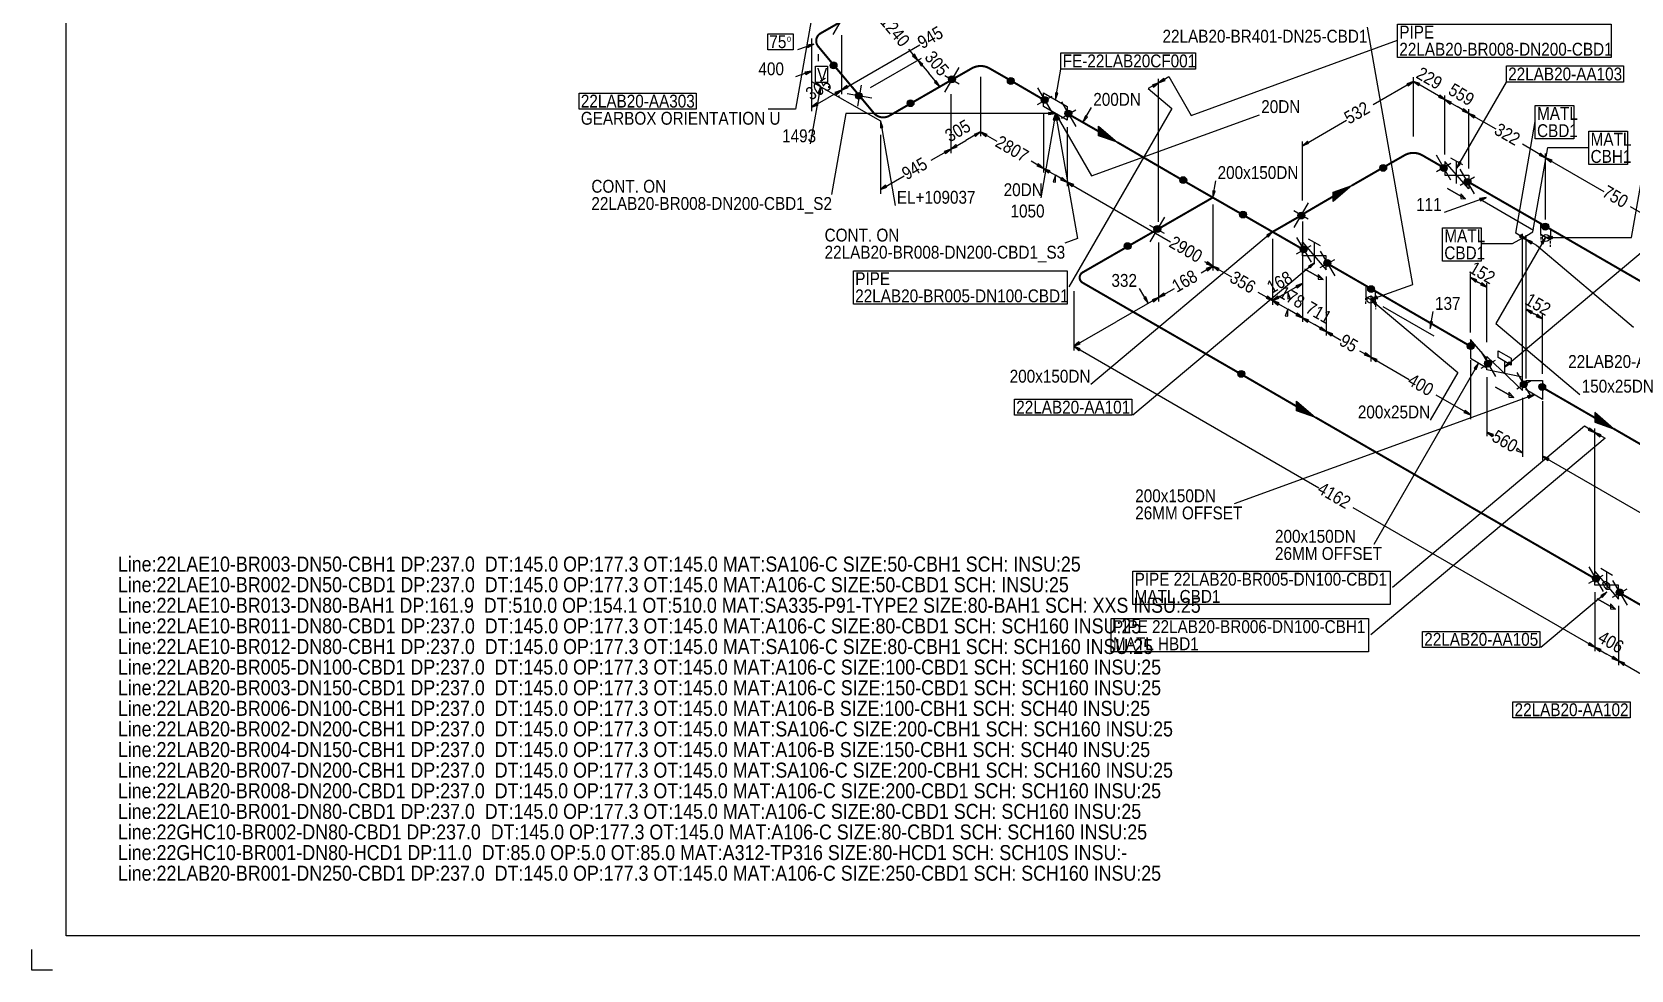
# Model space of a CAD drawing. Extents: x 0 to 841, y 0 to 594.
# Drawn here: x 0 to 465.6, y 0 to 273.1 of the extents above; entities that cross this region are included whole.
import ezdxf

# ---------------------------------------------------------------- set-up
doc = ezdxf.new("R2010")
doc.units = 0
doc.linetypes.add('GT100', pattern=[1, 0.666667, -0.333333])
doc.layers.add('TEE_150', color=7, linetype='Continuous')
doc.layers.add('TEE_200', color=7, linetype='Continuous')
doc.styles.add('ARIAL', font='arial.ttf')

msp = doc.modelspace()

# ---------------------------------------------------------------- linework, layer by layer
at = {"color": 2}
for centre, radius in [((233.37, 263.37), 0.85), ((233.37, 263.37), 0.7), ((233.37, 263.37), 0.55), ((233.37, 263.37), 0.4), ((233.37, 263.37), 0.25), ((267.84, 259.34), 0.85), ((267.84, 259.34), 0.7), ((267.84, 259.34), 0.55), ((267.84, 259.34), 0.4), ((267.84, 259.34), 0.25), ((284.99, 258.84), 0.85), ((284.99, 258.84), 0.7), ((284.99, 258.84), 0.55), ((284.99, 258.84), 0.4), ((284.99, 258.84), 0.25), ((240.74, 254.51), 0.85), ((240.74, 254.51), 0.7), ((240.74, 254.51), 0.55), ((240.74, 254.51), 0.4), ((240.74, 254.51), 0.25), ((255.79, 252.36), 0.85), ((255.79, 252.36), 0.7), ((255.79, 252.36), 0.55), ((255.79, 252.36), 0.4), ((255.79, 252.36), 0.25), ((294.84, 253.34), 0.85), ((294.84, 253.34), 0.7), ((294.84, 253.34), 0.55), ((294.84, 253.34), 0.4), ((294.84, 253.34), 0.25), ((301.74, 249.34), 0.85), ((301.74, 249.34), 0.7), ((301.74, 249.34), 0.55), ((301.74, 249.34), 0.4), ((301.74, 249.34), 0.25), ((393.41, 233.54), 0.85), ((393.41, 233.54), 0.7), ((393.41, 233.54), 0.55), ((393.41, 233.54), 0.4), ((393.41, 233.54), 0.25), ((411.06, 233.46), 0.85), ((411.06, 233.46), 0.7), ((411.06, 233.46), 0.55), ((411.06, 233.46), 0.4), ((411.06, 233.46), 0.25), ((335.19, 229.96), 0.85), ((335.19, 229.96), 0.7), ((335.19, 229.96), 0.55), ((335.19, 229.96), 0.4), ((335.19, 229.96), 0.25), ((417.96, 229.46), 0.85), ((417.96, 229.46), 0.7), ((417.96, 229.46), 0.55), ((417.96, 229.46), 0.4), ((417.96, 229.46), 0.25), ((352.59, 219.96), 0.85), ((352.59, 219.96), 0.7), ((352.59, 219.96), 0.55), ((352.59, 219.96), 0.4), ((352.59, 219.96), 0.25), ((369.56, 219.66), 0.85), ((369.56, 219.66), 0.7), ((369.56, 219.66), 0.55), ((369.56, 219.66), 0.4), ((369.56, 219.66), 0.25), ((327.66, 215.74), 0.85), ((327.66, 215.74), 0.7), ((327.66, 215.74), 0.55), ((327.66, 215.74), 0.4), ((327.66, 215.74), 0.25), ((440.61, 216.44), 0.85), ((440.61, 216.44), 0.7), ((440.61, 216.44), 0.55), ((440.61, 216.44), 0.4), ((440.61, 216.44), 0.25), ((319.01, 210.76), 0.85), ((319.01, 210.76), 0.7), ((319.01, 210.76), 0.55), ((319.01, 210.76), 0.4), ((319.01, 210.76), 0.25), ((370.24, 209.84), 0.85), ((370.24, 209.84), 0.7), ((370.24, 209.84), 0.55), ((370.24, 209.84), 0.4), ((370.24, 209.84), 0.25), ((377.14, 205.84), 0.85), ((377.14, 205.84), 0.7), ((377.14, 205.84), 0.55), ((377.14, 205.84), 0.4), ((377.14, 205.84), 0.25), ((389.89, 198.24), 0.85), ((389.89, 198.24), 0.7), ((389.89, 198.24), 0.55), ((389.89, 198.24), 0.4), ((389.89, 198.24), 0.25), ((418.89, 181.66), 0.85), ((418.89, 181.66), 0.7), ((418.89, 181.66), 0.55), ((418.89, 181.66), 0.4), ((418.89, 181.66), 0.25), ((423.94, 176.54), 0.85), ((423.94, 176.54), 0.7), ((423.94, 176.54), 0.55), ((423.94, 176.54), 0.4), ((352.09, 173.56), 0.85), ((352.09, 173.56), 0.7), ((352.09, 173.56), 0.55), ((352.09, 173.56), 0.4), ((352.09, 173.56), 0.25), ((423.94, 176.54), 0.25), ((434.34, 170.54), 0.85), ((434.34, 170.54), 0.7), ((434.34, 170.54), 0.55), ((434.34, 170.54), 0.4), ((434.34, 170.54), 0.25), ((439.71, 169.76), 0.85), ((439.71, 169.76), 0.7), ((439.71, 169.76), 0.55), ((439.71, 169.76), 0.4), ((439.71, 169.76), 0.25), ((455.34, 113.94), 0.85), ((455.34, 113.94), 0.7), ((455.34, 113.94), 0.55), ((455.34, 113.94), 0.4), ((455.34, 113.94), 0.25), ((462.24, 109.94), 0.85), ((462.24, 109.94), 0.7), ((462.24, 109.94), 0.55), ((462.24, 109.94), 0.4), ((462.24, 109.94), 0.25)]:
    msp.add_circle(centre, radius, dxfattribs=at)
at = {"layer": 'ARROW', "color": 7}
for p, q in [((225.6, 269.3), (225.9, 268.6)), ((256.9, 266.6), (256.4, 266.2)), ((225, 261.4), (225.3, 260.7)), ((258.9, 263.2), (259.4, 263.6)), ((237.6, 256.9), (237.2, 257.5)), ((263.3, 258.9), (262.8, 258.5)), ((326.1, 257.6), (326.5, 257)), ((329.9, 259), (329.5, 259.6)), ((400.3, 258), (400.7, 257.4)), ((403.8, 257.5), (404.1, 258.1)), ((228.9, 251.9), (228.5, 252.5)), ((228.9, 255.3), (229.6, 255.2)), ((233.8, 255.5), (234.2, 254.9)), ((298.7, 255.3), (298, 255.4)), ((409.9, 254.7), (409.5, 254.1)), ((412.9, 252.1), (413.3, 252.7)), ((296, 249.7), (296, 249.1)), ((297.3, 247.5), (298, 247.4)), ((298, 247.4), (298.7, 247.5)), ((298.7, 247.5), (299.3, 247.9)), ((307.3, 248.3), (306.7, 248.7)), ((416.8, 250.7), (416.4, 250.1)), ((419.8, 248.1), (420.2, 248.7)), ((247, 245.2), (247.7, 245.3)), ((274.3, 243.3), (274.7, 242.7)), ((277.7, 242.7), (278.1, 243.3)), ((265.6, 238.3), (266, 237.7)), ((269.4, 239.7), (269, 240.3)), ((371.8, 240.7), (371.4, 241.3)), ((439.2, 237.8), (438.8, 237.2)), ((293, 234.7), (292.6, 234.1)), ((416.1, 234.9), (415.5, 235.3)), ((442.2, 235.2), (442.6, 235.8)), ((248.9, 227.9), (248.5, 228.5)), ((296, 232.1), (296.4, 232.7)), ((297.3, 229.5), (298, 229.4)), ((299.9, 230.7), (299.5, 230.1)), ((302.9, 228.1), (303.3, 228.7)), ((344.5, 226.8), (343.8, 226.9)), ((421.4, 224.6), (421.7, 223.9)), ((359.5, 213.9), (359.9, 213.4)), ((433.5, 214), (433.1, 213.4)), ((436.5, 211.4), (436.9, 212)), ((439.4, 211.8), (440, 211.4)), ((442.7, 213), (442.7, 213.6)), ((342.3, 206.2), (341.9, 205.6)), ((371.7, 204.9), (372.1, 204.4)), ((341.9, 204.2), (342.3, 203.6)), ((345.3, 203.6), (345.7, 204.2)), ((420.3, 200.3), (420.7, 200.9)), ((324.3, 196), (323.7, 195.6)), ((329.9, 196.5), (329.5, 197.1)), ((359.7, 196.2), (359.3, 195.6)), ((363.1, 195.6), (362.7, 196.2)), ((368, 199.2), (368.4, 198.6)), ((391.8, 195.5), (391.5, 196.2)), ((422.1, 200.1), (421.7, 199.5)), ((326.1, 195.1), (326.5, 194.5)), ((362.7, 193.6), (363.1, 194.2)), ((365.6, 195.4), (366.3, 195.5)), ((368.4, 191.2), (368, 190.6)), ((391.1, 193.7), (391.5, 194.2)), ((436.5, 191.1), (436.9, 191.7)), ((438.3, 190.9), (437.9, 190.3)), ((364.9, 190.5), (365.6, 190.4)), ((371.4, 188.6), (371.8, 189.2)), ((375.3, 187.2), (374.9, 186.6)), ((407.8, 188.7), (407.1, 188.8)), ((305.2, 182.3), (304.8, 182.9)), ((378.3, 184.6), (378.7, 185.2)), ((304.8, 180.3), (305.2, 180.9)), ((388.3, 179.7), (387.9, 179.1)), ((391.3, 177.1), (391.7, 177.7)), ((430.5, 176.6), (430.1, 177.1)), ((419.9, 175.2), (420.5, 174.8)), ((435.4, 167.2), (435.7, 166.5)), ((417.3, 162.9), (416.9, 162.3)), ((425.1, 155.3), (425.5, 155.9)), ((453.5, 157.8), (453.1, 157.2)), ((456.5, 155.2), (456.9, 155.8)), ((432.5, 151.9), (432.1, 151.3)), ((441.3, 148.3), (441.7, 148.9)), ((456.8, 109), (457.2, 108.5)), ((453.5, 95.3), (453.1, 94.7)), ((456.5, 92.7), (456.9, 93.3)), ((460.4, 91.3), (460, 90.7)), ((463.4, 88.7), (463.8, 89.3))]:
    msp.add_line(p, q, dxfattribs=at)
at = {"layer": 'ELBO', "color": 3, "const_width": 0.6, "flags": 128}
for points in [[(229.6, 272.7, 0.461677), (228.9, 268.9)], [(273.6, 262.5, -0.267941), (278.8, 262.5)], [(245.1, 249.5, 0.363175), (249.6, 248.7)], [(404.8, 237.2, 0.267941), (399.6, 237.2)], [(305.9, 203.1, 0.57736), (305.9, 200.1)]]:
    msp.add_lwpolyline(points, format="xyb", dxfattribs=at)
at = {"layer": 'FLOW', "color": 2, "flags": 128}
for points in [[(412.1, 227.5), (417.4, 224.5), (416, 226), (416, 224.6), (417.4, 224.5), (412.1, 227.5)], [(370.6, 204), (375.9, 201), (374.5, 202.5), (374.5, 201.1), (375.9, 201), (370.6, 204)], [(426.1, 169.7), (431.4, 166.7), (430, 168.2), (430, 166.8), (431.4, 166.7), (426.1, 169.7)], [(455.7, 108.1), (461, 105.1), (459.6, 106.6), (459.6, 105.2), (461, 105.1), (455.7, 108.1)]]:
    msp.add_lwpolyline(points, dxfattribs=at)
at = {"layer": 'GT_1', "flags": 128}
for points in [[(236.4, 330.4), (222.3, 250.6), (214.3, 250.6)], [(389.8, 195.2), (402, 199.6), (388.8, 274.5)], [(225.9, 268.6), (227.6, 269.6), (225.6, 269.3)], [(225.3, 260.7), (227, 261.7), (225, 261.4)], [(440.7, 213.3), (465.7, 213.3), (474.7, 264.5)], [(229.6, 255.2), (229.6, 257.2), (228.9, 255.3)], [(326.5, 257), (328, 258.3), (326.1, 257.6)], [(400.7, 257.4), (402.2, 258.7), (400.3, 258)], [(404.1, 258.1), (402.2, 258.7), (403.8, 257.5)], [(298, 255.4), (298, 253.4), (298.7, 255.3)], [(298, 249.4), (237, 249.4), (232.8, 225.8)], [(247.7, 245.3), (247, 247.2), (247, 245.2)], [(296, 249.1), (298, 249.4), (296, 249.7)], [(298, 247.4), (298, 249.4), (297.3, 247.5)], [(298.7, 247.5), (298, 249.4), (298, 247.4)], [(298, 249.4), (304.4, 213), (300.7, 211.6)], [(299.3, 247.9), (298, 249.4), (298.7, 247.5)], [(298, 249.4), (308.5, 231.2), (357.4, 249)], [(306.7, 248.7), (306, 246.8), (307.3, 248.3)], [(371.4, 241.3), (369.9, 240), (371.8, 240.7)], [(438.8, 237.2), (440.7, 236.5), (439.2, 237.8)], [(415.5, 235.3), (414.8, 233.4), (416.1, 234.9)], [(442.6, 235.8), (440.7, 236.5), (442.2, 235.2)], [(248.5, 228.5), (247, 227.2), (248.9, 227.9)], [(343.8, 226.9), (343.8, 224.9), (344.5, 226.8)], [(421.7, 223.9), (423.4, 224.9), (421.4, 224.6)], [(428.8, 175.6), (481.7, 220), (506.2, 199.4)], [(359.9, 213.4), (361.2, 214.9), (359.5, 213.9)], [(440.7, 213.3), (426.2, 188.2), (450.7, 167.6)], [(433.1, 213.4), (435, 212.7), (433.5, 214)], [(440, 211.4), (440.7, 213.3), (439.4, 211.8)], [(442.7, 213.6), (440.7, 213.3), (442.7, 213)], [(341.9, 205.6), (343.8, 204.9), (342.3, 206.2)], [(342.3, 203.6), (343.8, 204.9), (341.9, 204.2)], [(345.7, 204.2), (343.8, 204.9), (345.3, 203.6)], [(372.1, 204.4), (373.4, 205.9), (371.7, 204.9)], [(323.7, 195.6), (325, 194.1), (324.3, 196)], [(326.5, 194.5), (328, 195.8), (326.1, 195.1)], [(329.5, 197.1), (328, 195.8), (329.9, 196.5)], [(391.5, 196.2), (389.8, 195.2), (391.8, 195.5)], [(391.5, 194.2), (389.8, 195.2), (391.1, 193.7)], [(389.8, 195.2), (415.1, 174), (407.1, 160.1)], [(407.1, 188.8), (407.1, 186.8), (407.8, 188.7)], [(304.8, 182.9), (303.3, 181.6), (305.2, 182.3)], [(305.2, 180.9), (303.3, 181.6), (304.8, 180.3)], [(387.9, 179.1), (389.8, 178.4), (388.3, 179.7)], [(391.7, 177.7), (389.8, 178.4), (391.3, 177.1)], [(430.1, 177.1), (428.8, 175.6), (430.5, 176.6)], [(420.5, 174.8), (421.2, 176.7), (419.9, 175.2)], [(435.7, 166.5), (437.4, 167.5), (435.4, 167.2)], [(416.9, 162.3), (418.8, 161.6), (417.3, 162.9)], [(425.5, 155.9), (423.6, 156.6), (425.1, 155.3)], [(456.9, 155.8), (455, 156.5), (456.5, 155.2)], [(432.1, 151.3), (434, 150.6), (432.5, 151.9)], [(441.7, 148.9), (439.8, 149.6), (441.3, 148.3)], [(457.2, 108.5), (458.5, 110), (456.8, 109)], [(6, 0), (0, 0), (0, 6)]]:
    msp.add_lwpolyline(points, dxfattribs=at)
at = {"layer": 'GT_1', "color": 2, "flags": 128}
for points in [[(331, 260.1), (337.5, 248.8), (397.6, 270.7)], [(256.4, 266.2), (257.9, 264.9), (256.9, 266.6)], [(259.4, 263.6), (257.9, 264.9), (258.9, 263.2)], [(234.2, 254.9), (235.7, 256.2), (233.8, 255.5)], [(237.2, 257.5), (235.7, 256.2), (237.6, 256.9)], [(262.8, 258.5), (264.3, 257.2), (263.3, 258.9)], [(325, 256.6), (331.9, 250.8), (301.9, 198.9)], [(329.5, 259.6), (328, 258.3), (329.9, 259)], [(228.5, 252.5), (227, 251.2), (228.9, 251.9)], [(409.5, 254.1), (411.4, 253.4), (409.9, 254.7)], [(413.3, 252.7), (411.4, 253.4), (412.9, 252.1)], [(416.4, 250.1), (418.3, 249.4), (416.8, 250.7)], [(420.2, 248.7), (418.3, 249.4), (419.8, 248.1)], [(274.7, 242.7), (276.2, 244), (274.3, 243.3)], [(278.1, 243.3), (276.2, 244), (277.7, 242.7)], [(266, 237.7), (267.5, 239), (265.6, 238.3)], [(269, 240.3), (267.5, 239), (269.4, 239.7)], [(437, 214.9), (441.3, 239.5), (453.3, 239.5)], [(292.6, 234.1), (294.5, 233.4), (293, 234.7)], [(296.4, 232.7), (294.5, 233.4), (296, 232.1)], [(298, 229.4), (298, 231.4), (297.3, 229.5)], [(299.5, 230.1), (301.4, 229.4), (299.9, 230.7)], [(303.3, 228.7), (301.4, 229.4), (302.9, 228.1)], [(436.9, 212), (435, 212.7), (436.5, 211.4)], [(420.7, 200.9), (418.8, 201.6), (420.3, 200.3)], [(359.3, 195.6), (361.2, 194.9), (359.7, 196.2)], [(362.7, 196.2), (361.2, 194.9), (363.1, 195.6)], [(366.3, 195.5), (365.6, 197.4), (365.6, 195.4)], [(368.4, 198.6), (369.9, 199.9), (368, 199.2)], [(421.7, 199.5), (423.6, 198.8), (422.1, 200.1)], [(363.1, 194.2), (361.2, 194.9), (362.7, 193.6)], [(365.6, 190.4), (365.6, 192.4), (364.9, 190.5)], [(368, 190.6), (369.9, 189.9), (368.4, 191.2)], [(436.9, 191.7), (435, 192.4), (436.5, 191.1)], [(437.9, 190.3), (439.8, 189.6), (438.3, 190.9)], [(371.8, 189.2), (369.9, 189.9), (371.4, 188.6)], [(374.9, 186.6), (376.8, 185.9), (375.3, 187.2)], [(378.7, 185.2), (376.8, 185.9), (378.3, 184.6)], [(453.1, 157.2), (455, 156.5), (453.5, 157.8)], [(453.1, 94.7), (455, 94), (453.5, 95.3)], [(456.9, 93.3), (455, 94), (456.5, 92.7)], [(460, 90.7), (461.9, 90), (460.4, 91.3)], [(463.8, 89.3), (461.9, 90), (463.4, 88.7)]]:
    msp.add_lwpolyline(points, dxfattribs=at)
at = {"layer": 'MOV', "color": 2, "flags": 128}
msp.add_lwpolyline([(428.8, 173.6), (428.8, 177.2), (426.9, 178.3), (426.9, 180.3), (430.7, 178.1), (430.7, 176.1), (428.8, 177.2)], dxfattribs=at)
at = {"layer": 'OLET', "color": 2, "flags": 128}
for points in [[(440.7, 216.5), (442.1, 215.7), (442.1, 212.5), (439.3, 214.1), (439.3, 217.3), (440.7, 216.5)], [(389.8, 198.4), (388.4, 199.2), (388.4, 196), (391.2, 194.4), (391.2, 197.6), (389.8, 198.4)]]:
    msp.add_lwpolyline(points, dxfattribs=at)
at = {"layer": 'PL10', "color": 7, "flags": 128}
msp.add_lwpolyline([(458.5, 113), (459.2, 112.4), (459.3, 111.5), (459.2, 110.8), (458.5, 110.8), (457.8, 111.6), (457.4, 112.6), (457.8, 113.2), (458.5, 113), (458.5, 110.8)], dxfattribs=at)
at = {"layer": 'PL2', "color": 7, "flags": 128}
for points in [[(237.4, 279.6), (233.2, 272.4)], [(227, 271.2), (227, 258.7)], [(235.7, 272.2), (235.7, 255)], [(235.7, 272.2), (235.7, 255)], [(227.6, 269.6), (222.9, 267.9)], [(227, 267.2), (227, 250)], [(229, 264.6), (229, 266.6)], [(235.7, 256.2), (258.5, 269.4)], [(244.1, 256.9), (259, 265.5)], [(244.1, 256.9), (259, 265.5)], [(257.9, 264.9), (255.3, 268.1)], [(227, 261.7), (222.3, 260)], [(265.8, 255.6), (270, 262.8)], [(298, 253.4), (299.6, 262.3)], [(229.6, 257.2), (226.6, 240.5)], [(227, 258.7), (247, 247.2)], [(232, 256.8), (232, 257.3)], [(241.4, 257.6), (240.4, 251.5)], [(250.5, 249.2), (265.4, 257.8)], [(265.8, 260.4), (270, 258)], [(276.2, 260), (276.2, 242.8)], [(276.2, 260), (276.2, 242.8)], [(292.8, 256.8), (297, 249.6)], [(328, 217.8), (328, 259.5)], [(328, 217.8), (328, 259.5)], [(402.2, 258.7), (390.5, 251.9)], [(402.2, 242.7), (402.2, 259.9)], [(402.2, 242.7), (402.2, 259.9)], [(402.2, 258.7), (403.5, 258)], [(411.4, 253.4), (403.5, 258)], [(414.8, 233.4), (429.3, 258.5)], [(235, 254.1), (235, 254.6)], [(237.3, 255.2), (244.5, 253.9)], [(267.5, 255), (267.5, 237.8)], [(267.5, 255), (267.5, 237.8)], [(292.8, 252), (297, 254.4)], [(299.7, 252.8), (303.9, 245.6)], [(411.4, 237.4), (411.4, 254.6)], [(411.4, 237.4), (411.4, 254.6)], [(247, 247.2), (251.3, 222.6)], [(298, 249.4), (293.7, 224.8)], [(294.5, 249.4), (294.5, 232.2)], [(294.5, 249.4), (294.5, 232.2)], [(299.7, 248), (303.9, 250.4)], [(306, 246.8), (308.5, 251.1)], [(369.9, 240), (382.7, 247.4)], [(418.3, 233.4), (418.3, 250.6)], [(418.3, 233.4), (418.3, 250.6)], [(418.3, 249.4), (426.2, 244.9)], [(432, 214.5), (437.7, 247)], [(247, 243.2), (247, 226)], [(301.4, 245.4), (301.4, 228.2)], [(301.4, 245.4), (301.4, 228.2)], [(267.5, 239), (261.7, 235.7)], [(369.9, 224), (369.9, 241.2)], [(440.7, 236.5), (434, 240.4)], [(440.7, 220.5), (440.7, 237.7)], [(440.7, 218.5), (440.7, 237.7)], [(413.1, 230), (408.9, 237.2)], [(413.1, 234.8), (408.9, 232.4)], [(416.6, 234.4), (413.1, 236.4)], [(414.8, 229), (414.8, 235.4)], [(420, 226), (415.8, 233.2)], [(440.7, 236.5), (457.6, 226.7)], [(247, 227.2), (253.9, 231.2)], [(301.4, 229.4), (331.5, 212)], [(343.8, 224.9), (344.7, 229.8)], [(420, 230.8), (415.8, 228.4)], [(423.4, 224.9), (411.2, 220.5)], [(437.2, 218.5), (422.3, 227.1)], [(437.2, 215.3), (422.3, 223.9)], [(329.7, 219.2), (325.5, 212)], [(343.8, 222.9), (343.8, 203.7)], [(343.8, 222.9), (343.8, 203.7)], [(343.8, 222.9), (343.8, 203.7)], [(371.6, 223.4), (367.4, 216.2)], [(371.6, 218.6), (367.4, 221)], [(481.2, 213.1), (465.4, 222.2)], [(361.2, 214.9), (308.3, 170.5)], [(329.7, 214.4), (325.5, 216.8)], [(369.9, 217.9), (369.9, 198.7)], [(434, 172.6), (434, 214.3)], [(434, 172.6), (434, 214.3)], [(328, 211.8), (328, 194.6)], [(328, 211.8), (328, 194.6)], [(361.2, 212.9), (361.2, 193.7)], [(361.2, 212.9), (361.2, 193.7)], [(361.2, 212.9), (361.2, 193.7)], [(368.2, 213.3), (372.4, 206.1)], [(368.2, 208.5), (372.4, 210.9)], [(371.6, 212.9), (375.1, 210.9)], [(373.4, 205.5), (373.4, 211.9)], [(431, 211.4), (422, 211.4)], [(435, 172.2), (435, 213.9)], [(438, 211), (466.3, 187.2)], [(373.4, 205.9), (320.5, 161.5)], [(343.8, 204.9), (340.4, 202.9)], [(343.8, 204.9), (341.5, 206.2)], [(343.8, 204.9), (349.2, 201.8)], [(369.9, 205.9), (369.9, 188.7)], [(369.9, 205.9), (369.9, 188.7)], [(375.1, 209.3), (379.3, 202.1)], [(375.1, 204.5), (379.3, 206.9)], [(376.8, 201.9), (376.8, 184.7)], [(376.8, 201.9), (376.8, 184.7)], [(418.8, 185.6), (418.8, 202.8)], [(303.3, 197.6), (303.3, 180.4)], [(303.3, 197.6), (303.3, 180.4)], [(328, 195.8), (315.7, 188.7)], [(325, 194.1), (322.5, 198.4)], [(328, 195.8), (332.6, 198.4)], [(389.8, 196.4), (389.8, 177.2)], [(393.3, 196.4), (408.2, 187.8)], [(423.6, 182.8), (423.6, 200)], [(389.8, 194.4), (389.8, 177.2)], [(393.3, 193.2), (408.2, 184.6)], [(407.1, 186.8), (408, 191.7)], [(435, 176.4), (435, 193.6)], [(303.3, 181.6), (315.7, 188.7)], [(439.8, 173.6), (439.8, 190.8)], [(303.3, 181.6), (374.7, 140.4)], [(376.8, 185.9), (381.1, 183.4)], [(389.8, 178.4), (386.6, 180.2)], [(389.8, 178.4), (401, 171.9)], [(418.8, 177.6), (418.8, 160.4)], [(421.9, 180), (426.1, 172.8)], [(421.9, 175.2), (426.1, 177.6)], [(421.2, 176.7), (390.7, 123.9)], [(423.6, 172.6), (423.6, 155.4)], [(432.3, 174), (436.5, 166.8)], [(432.3, 169.2), (436.5, 171.6)], [(437.4, 167.5), (350, 135.7)], [(418.8, 161.6), (408.8, 167.4)], [(434, 166.6), (434, 149.4)], [(439.8, 165.6), (439.8, 148.4)], [(452, 158.3), (396.1, 111.4)], [(458, 154.8), (389.8, 97.6)], [(423.6, 156.6), (425.5, 155.5)], [(455, 116), (455, 157.7)], [(455, 116), (455, 157.7)], [(434, 150.6), (433.3, 151)], [(439.8, 149.6), (475.6, 128.9)], [(455, 94), (384.7, 134.6)], [(453.3, 117.4), (457.5, 110.2)], [(456.8, 117), (460.2, 115)], [(453.3, 112.6), (457.5, 115)], [(458.5, 112), (458.5, 116)], [(460.2, 113.4), (464.4, 106.2)], [(458.5, 110), (439.3, 93.9)], [(455, 110), (455, 92.8)], [(455, 110), (455, 92.8)], [(460.2, 108.6), (464.4, 111)], [(461.9, 106), (461.9, 88.8)], [(461.9, 106), (461.9, 88.8)], [(461.9, 90), (482.9, 77.9)]]:
    msp.add_lwpolyline(points, dxfattribs=at)
at = {"layer": 'PL2', "color": 3, "flags": 128}
for points in [[(257.9, 264.9), (261.1, 261.1)], [(264.3, 257.2), (261.1, 261.1)], [(235.7, 256.2), (231.4, 253.7)], [(328, 258.3), (325, 256.6)], [(328, 258.3), (331, 260.1)], [(227, 251.2), (231.4, 253.7)], [(411.4, 253.4), (414.9, 251.4)], [(418.3, 249.4), (414.9, 251.4)], [(276.2, 244), (271.9, 241.5)], [(276.2, 244), (280.9, 241.3)], [(267.5, 239), (271.9, 241.5)], [(294.5, 233.4), (290.9, 235.5)], [(294.5, 233.4), (298, 231.4)], [(301.4, 229.4), (298, 231.4)], [(435, 212.7), (432, 214.5)], [(434, 213.1), (437, 214.9)], [(434, 213.1), (431, 211.4)], [(435, 212.7), (438, 211)], [(418.8, 201.6), (421.2, 200.2)], [(423.6, 198.8), (421.2, 200.2)], [(361.2, 194.9), (357, 197.3)], [(361.2, 194.9), (365.6, 197.4)], [(369.9, 199.9), (365.6, 197.4)], [(361.2, 194.9), (365.6, 192.4)], [(369.9, 189.9), (365.6, 192.4)], [(435, 192.4), (437.4, 191)], [(439.8, 189.6), (437.4, 191)], [(369.9, 189.9), (373.4, 187.9)], [(376.8, 185.9), (373.4, 187.9)], [(455, 156.5), (452, 158.3)], [(455, 156.5), (458, 154.8)], [(455, 94), (458.5, 92)], [(461.9, 90), (458.5, 92)]]:
    msp.add_lwpolyline(points, dxfattribs=at)
at = {"layer": 'PL26', "flags": 128}
for points in [[(384.3, 228.4), (378.8, 223.7), (378.8, 226.5), (384.3, 228.4), (378.8, 223.9), (378.8, 226.4), (383.8, 228.1), (378.8, 224), (378.8, 226.3), (383.3, 227.8), (378.8, 224.2), (378.8, 226.1), (382.8, 227.5), (378.8, 224.4), (378.8, 225.9), (382.2, 227.2), (378.8, 224.6), (378.8, 225.7), (381.7, 226.9), (378.8, 224.8), (378.8, 225.5), (381.2, 226.6), (378.8, 225), (378.8, 225.3), (380.6, 226.3), (378.8, 225.2)], [(460.5, 157.6), (455, 162.3), (455, 159.5), (460.5, 157.6), (455, 162.1), (455, 159.6), (460, 157.9), (455, 162), (455, 159.7), (459.5, 158.2), (455, 161.8), (455, 159.9), (459, 158.5), (455, 161.6), (455, 160.1), (458.4, 158.8), (455, 161.4), (455, 160.3), (457.9, 159.1), (455, 161.2), (455, 160.5), (457.4, 159.4), (455, 161), (455, 160.7), (456.8, 159.7), (455, 160.8)]]:
    msp.add_lwpolyline(points, dxfattribs=at)
at = {"layer": 'PL27', "flags": 128}
for points in [[(310.5, 244.2), (310.5, 245.7), (316, 241), (310.5, 242.9), (310.5, 245.5), (315.5, 241.3), (310.5, 243), (310.5, 245.4), (314.9, 241.6), (310.5, 243.1), (310.5, 245.2), (314.4, 242), (310.5, 243.3), (310.5, 245), (313.9, 242.2), (310.5, 243.5), (310.5, 244.8), (313.3, 242.6), (310.5, 243.7), (310.5, 244.6), (312.9, 242.8), (310.5, 243.9), (310.5, 244.4), (312.3, 243.2), (310.5, 244.1), (310.5, 244.2), (316, 241)], [(368.2, 164.1), (368.2, 165.6), (373.7, 160.9), (368.2, 162.8), (368.2, 165.4), (373.2, 161.2), (368.2, 162.9), (368.2, 165.3), (372.6, 161.5), (368.2, 163), (368.2, 165.1), (372.1, 161.9), (368.2, 163.2), (368.2, 164.9), (371.6, 162.1), (368.2, 163.4), (368.2, 164.7), (371, 162.5), (368.2, 163.6), (368.2, 164.5), (370.6, 162.7), (368.2, 163.8), (368.2, 164.3), (370, 163.1), (368.2, 164), (368.2, 164.1), (373.7, 160.9)]]:
    msp.add_lwpolyline(points, dxfattribs=at)
at = {"layer": 'PL4', "color": 7, "linetype": 'GT100', "flags": 128}
for points in [[(442.1, 210.5), (442.1, 212.5), (439.3, 214.1), (439.3, 212.1)], [(388.4, 194), (388.4, 196), (391.2, 194.4), (391.2, 192.4)]]:
    msp.add_lwpolyline(points, dxfattribs=at)
at = {"layer": 'PL5', "color": 7, "flags": 128}
for points in [[(214.2, 272.6), (221.6, 272.6), (221.6, 267.9), (214.2, 267.9), (214.2, 272.6)], [(228.1, 263.1), (231.6, 263.1), (231.6, 258.4), (228.1, 258.4), (228.1, 263.1)], [(437.7, 251.7), (448.9, 251.7), (448.9, 242), (437.7, 242), (437.7, 251.7)], [(453.3, 244.2), (464.5, 244.2), (464.5, 234.5), (453.3, 234.5), (453.3, 244.2)], [(410.7, 216.1), (421.9, 216.1), (421.9, 206.4), (410.7, 206.4), (410.7, 216.1)]]:
    msp.add_lwpolyline(points, dxfattribs=at)
at = {"layer": 'REDU', "color": 2, "flags": 128}
for points in [[(418.8, 181.6), (418.8, 178.1), (423.6, 175.3), (423.6, 178), (418.8, 183.6), (418.8, 181.6)], [(439.8, 169.6), (439.8, 166.1), (435, 168.9), (435, 171.6), (439.8, 171.6), (439.8, 169.6)]]:
    msp.add_lwpolyline(points, dxfattribs=at)
at = {"layer": 'spoolno', "color": 7, "flags": 128}
for points in [[(10, 584), (831, 584), (831, 10), (10, 10), (10, 584)], [(397.6, 275.4), (459.8, 275.4), (459.8, 265.7), (397.6, 265.7), (397.6, 275.4)], [(299.6, 267), (338.8, 267), (338.8, 262.3), (299.6, 262.3), (299.6, 267)], [(429.3, 263.2), (463.4, 263.2), (463.4, 258.5), (429.3, 258.5), (429.3, 263.2)], [(159.3, 255.3), (193.4, 255.3), (193.4, 250.6), (159.3, 250.6), (159.3, 255.3)], [(239.2, 203.6), (301.4, 203.6), (301.4, 193.9), (239.2, 193.9), (239.2, 203.6)], [(286.1, 166.2), (320.2, 166.2), (320.2, 161.5), (286.1, 161.5), (286.1, 166.2)], [(320.5, 116.1), (395.4, 116.1), (395.4, 106.4), (320.5, 106.4), (320.5, 116.1)], [(314.2, 102.3), (389.1, 102.3), (389.1, 92.6), (314.2, 92.6), (314.2, 102.3)], [(404.9, 98.6), (439, 98.6), (439, 93.9), (404.9, 93.9), (404.9, 98.6)], [(431.2, 78.1), (465.3, 78.1), (465.3, 73.4), (431.2, 73.4), (431.2, 78.1)]]:
    msp.add_lwpolyline(points, dxfattribs=at)
at = {"layer": 'SW', "color": 2}
for centre in [(233.37, 263.37), (267.84, 259.34), (284.99, 258.84), (240.74, 254.51), (255.79, 252.36), (294.84, 253.34), (301.74, 249.34), (393.41, 233.54), (411.06, 233.46), (335.19, 229.96), (417.96, 229.46), (352.59, 219.96), (369.56, 219.66), (327.66, 215.74), (440.61, 216.44), (319.01, 210.76), (370.24, 209.84), (440.79, 213.14), (377.14, 205.84), (389.71, 195.14), (389.89, 198.24), (418.89, 181.66), (423.94, 176.54), (352.09, 173.56), (434.34, 170.54), (439.71, 169.76), (455.34, 113.94), (462.24, 109.94)]:
    msp.add_circle(centre, 1, dxfattribs=at)
at = {"layer": 'TEE_150', "color": 2, "const_width": 0.6, "flags": 128}
for points in [[(343.8, 224.9), (352.5, 219.9)], [(352.5, 219.9), (361.2, 214.9)]]:
    msp.add_lwpolyline(points, dxfattribs=at)
at = {"layer": 'TEE_200', "color": 2, "const_width": 0.6, "flags": 128}
for points in [[(335.1, 229.9), (343.8, 224.9)], [(343.8, 224.9), (328, 215.8)], [(361.2, 214.9), (369.9, 219.9)], [(361.2, 214.9), (369.9, 209.9)]]:
    msp.add_lwpolyline(points, dxfattribs=at)
at = {"layer": 'TPIPE38', "color": 3, "const_width": 0.6, "flags": 128}
msp.add_lwpolyline([(235.7, 276.2), (229.6, 272.7)], dxfattribs=at)
at = {"layer": 'TPIPE39', "color": 3, "const_width": 0.6, "flags": 128}
for points in [[(228.9, 268.9), (233.4, 263.5)], [(233.4, 263.5), (240.6, 254.9)], [(240.6, 254.9), (245.1, 249.5)]]:
    msp.add_lwpolyline(points, dxfattribs=at)
at = {"layer": 'TPIPE40', "color": 3, "const_width": 0.6, "flags": 128}
for points in [[(267.5, 259), (273.6, 262.5)], [(255.7, 252.2), (267.5, 259)], [(249.6, 248.7), (255.7, 252.2)]]:
    msp.add_lwpolyline(points, dxfattribs=at)
at = {"layer": 'TPIPE41', "color": 3, "const_width": 0.6, "flags": 128}
for points in [[(278.8, 262.5), (284.9, 259)], [(284.9, 259), (294.5, 253.4)]]:
    msp.add_lwpolyline(points, dxfattribs=at)
at = {"layer": 'TPIPE42', "color": 3, "const_width": 0.6, "flags": 128}
msp.add_lwpolyline([(301.4, 249.4), (310.5, 244.2)], dxfattribs=at)
at = {"layer": 'TPIPE43', "color": 3, "const_width": 0.6, "flags": 128}
msp.add_lwpolyline([(316, 241), (335.1, 229.9)], dxfattribs=at)
at = {"layer": 'TPIPE44', "color": 3, "const_width": 0.6, "flags": 128}
for points in [[(328, 215.8), (319.1, 210.7)], [(319.1, 210.7), (305.9, 203.1)]]:
    msp.add_lwpolyline(points, dxfattribs=at)
at = {"layer": 'TPIPE45', "color": 3, "const_width": 0.6, "flags": 128}
for points in [[(305.9, 200.1), (352, 173.5)], [(352, 173.5), (368.2, 164.1)]]:
    msp.add_lwpolyline(points, dxfattribs=at)
at = {"layer": 'TPIPE46', "color": 3, "const_width": 0.6, "flags": 128}
msp.add_lwpolyline([(373.7, 160.9), (455, 114)], dxfattribs=at)
at = {"layer": 'TPIPE47', "color": 3, "const_width": 0.6, "flags": 128}
msp.add_lwpolyline([(461.9, 110), (508, 83.4)], dxfattribs=at)
at = {"layer": 'TPIPE66', "color": 3, "const_width": 0.6, "flags": 128}
for points in [[(440.7, 216.5), (418.3, 229.4)], [(481.2, 193.1), (440.7, 216.5)]]:
    msp.add_lwpolyline(points, dxfattribs=at)
at = {"layer": 'TPIPE67', "color": 3, "const_width": 0.6, "flags": 128}
msp.add_lwpolyline([(411.4, 233.4), (404.8, 237.2)], dxfattribs=at)
at = {"layer": 'TPIPE68', "color": 3, "const_width": 0.6, "flags": 128}
for points in [[(399.6, 237.2), (393.5, 233.7)], [(393.5, 233.7), (384.3, 228.4)]]:
    msp.add_lwpolyline(points, dxfattribs=at)
at = {"layer": 'TPIPE69', "color": 3, "const_width": 0.6, "flags": 128}
msp.add_lwpolyline([(378.8, 225.2), (369.9, 220)], dxfattribs=at)
at = {"layer": 'TPIPE70', "color": 3, "const_width": 0.6, "flags": 128}
msp.add_lwpolyline([(518.1, 124.3), (460.5, 157.6)], dxfattribs=at)
at = {"layer": 'TPIPE71', "color": 3, "const_width": 0.6, "flags": 128}
msp.add_lwpolyline([(455, 160.8), (439.8, 169.6)], dxfattribs=at)
at = {"layer": 'TPIPE72', "color": 3, "const_width": 0.6, "flags": 128}
for points in [[(376.8, 205.9), (389.8, 198.4)], [(389.8, 198.4), (418.8, 181.6)]]:
    msp.add_lwpolyline(points, dxfattribs=at)
at = {"layer": 'VALV', "color": 2, "flags": 128}
for points in [[(294.5, 253.4), (294.5, 255.4), (301.4, 251.4), (301.4, 247.4), (294.5, 251.4), (294.5, 253.4)], [(418.3, 229.4), (418.3, 227.4), (411.4, 235.4), (411.4, 231.4), (418.3, 231.4), (418.3, 229.4)], [(369.9, 209.9), (369.9, 211.9), (376.8, 203.9), (376.8, 207.9), (369.9, 207.9), (369.9, 209.9)], [(423.6, 176.6), (423.6, 178.6), (434, 168.7), (434, 172.6), (423.6, 174.7), (423.6, 176.6)], [(455, 114), (455, 116), (461.9, 108), (461.9, 112), (455, 112), (455, 114)]]:
    msp.add_lwpolyline(points, dxfattribs=at)

# ---------------------------------------------------------------- texts
at = {"layer": 'ELEV', "color": 2, "style": 'ARIAL', "width": 0.85}
msp.add_text('EL+109037', height=3.75, dxfattribs=at).set_placement((251.8, 223.1))
at = {"layer": 'FLAN', "color": 2, "style": 'ARIAL', "width": 0.85}
for s, height, p in [('FE-22LAB20CF001', 3.75, (300.1, 262.8)), ('GEARBOX ORIENTATION U', 3.75, (159.8, 246.1)), ('26MM OFFSET', 3.75, (321.21, 131.2)), ('26MM OFFSET', 3.75, (361.91, 119.4)), ('Line:22GHC10-BR002-DN80-CBD1 DP:237.0  DT:145.0 OP:177.3 OT:145.0 MAT:A106-C SIZE:80-CBD1 SCH: SCH160 INSU:25', 4.375, (25, 38)), ('Line:22GHC10-BR001-DN80-HCD1 DP:11.0  DT:85.0 OP:5.0 OT:85.0 MAT:A312-TP316 SIZE:80-HCD1 SCH: SCH10S INSU:-', 4.375, (25, 32))]:
    msp.add_text(s, height=height, dxfattribs=at).set_placement(p)
at = {"layer": 'GT_1', "color": 2, "style": 'ARIAL', "width": 0.85}
for s, rotation, p in [('1240', -50, (246.67, 276.02)), ('945', 30, (259.23, 268.06)), ('305', 310.1009, (259.65, 265.61)), ('229', -30, (402.71, 259.89)), ('305', 30.1735, (226.71, 253.05)), ('559', 329.5345, (412.04, 255.17)), ('532', 30, (383.46, 246.12)), ('305', 29.6045, (267.21, 240.9)), ('2807', -30, (280.15, 239.97)), ('322', -30, (425.41, 243.58)), ('945', 30, (254.66, 229.87)), ('750', -30, (456.86, 225.43)), ('2900', -30, (330.76, 210.71)), ('152', 329.7436, (418.14, 203.26)), ('168', 30, (333.31, 197.12)), ('356', -30, (348.41, 200.53)), ('168', 29.6045, (360.91, 196.8)), ('178', 330.3955, (362.68, 196.12)), ('152', 329.7436, (434.34, 194.06)), ('711', 330.2551, (370.49, 191.63)), ('95', -30, (380.32, 182.14)), ('400', -30, (400.21, 170.63)), ('560', -30, (424.71, 154.23)), ('4162', -30, (373.95, 139.07)), ('406', 330.2551, (455.59, 95.73))]:
    msp.add_text(s, height=3.75, rotation=rotation, dxfattribs=at).set_placement(p)
for s, height, p in [('PIPE', 3.75, (398.1, 271.2)), ('75', 3.75, (214.69, 268.4)), ('o', 1.88, (219.79, 270.27)), ('22LAB20-BR401-DN25-CBD1', 3.75, (329.16, 270)), ('22LAB20-BR008-DN200-CBD1', 3.75, (398.1, 266.2)), ('400', 3.75, (211.51, 260.5)), ('V', 3.75, (228.58, 258.86)), ('22LAB20-AA103', 3.75, (429.8, 259)), ('22LAB20-AA303', 3.75, (159.8, 251.1)), ('200DN', 3.75, (309, 251.6)), ('20DN', 3.75, (357.9, 249.5)), ('MATL', 3.75, (438.2, 247.5)), ('1493', 3.75, (218.39, 241)), ('CBD1', 3.75, (438.2, 242.5)), ('MATL', 3.75, (453.8, 240)), ('CBH1', 3.75, (453.8, 235)), ('200x150DN', 3.75, (345.2, 230.3)), ('CONT. ON', 3.75, (162.87, 226.3)), ('20DN', 3.75, (282.91, 225.3)), ('22LAB20-BR008-DN200-CBD1_S2', 3.75, (162.87, 221.3)), ('111', 3.75, (402.99, 221)), ('1050', 3.75, (284.91, 219.1)), ('CONT. ON', 3.75, (230.77, 212.1)), ('MATL', 3.75, (411.21, 211.9)), ('22LAB20-BR008-DN200-CBD1_S3', 3.75, (230.77, 207.1)), ('CBD1', 3.75, (411.21, 206.9)), ('PIPE', 3.75, (239.69, 199.4)), ('332', 3.75, (314.29, 198.9)), ('22LAB20-BR005-DN100-CBD1', 3.75, (239.69, 194.4)), ('137', 3.75, (408.5, 192.2)), ('22LAB20-AA082', 3.75, (447.27, 175.3)), ('200x150DN', 3.75, (284.66, 171)), ('150x25DN', 3.75, (451.2, 168.1)), ('22LAB20-AA101', 3.75, (286.57, 162)), ('200x25DN', 3.75, (386.03, 160.6)), ('200x150DN', 3.75, (321.21, 136.2)), ('200x150DN', 3.75, (361.91, 124.4)), ('Line:22LAE10-BR003-DN50-CBH1 DP:237.0  DT:145.0 OP:177.3 OT:145.0 MAT:SA106-C SIZE:50-CBH1 SCH: INSU:25', 4.375, (25, 116)), ('Line:22LAE10-BR002-DN50-CBD1 DP:237.0  DT:145.0 OP:177.3 OT:145.0 MAT:A106-C SIZE:50-CBD1 SCH: INSU:25', 4.375, (25, 110)), ('PIPE 22LAB20-BR005-DN100-CBD1', 3.75, (321.03, 111.9)), ('Line:22LAE10-BR013-DN80-BAH1 DP:161.9  DT:510.0 OP:154.1 OT:510.0 MAT:SA335-P91-TYPE2 SIZE:80-BAH1 SCH: XXS INSU:25', 4.375, (25, 104)), ('MATL CBD1', 3.75, (321.03, 106.9)), ('Line:22LAE10-BR011-DN80-CBD1 DP:237.0  DT:145.0 OP:177.3 OT:145.0 MAT:A106-C SIZE:80-CBD1 SCH: SCH160 INSU:25', 4.375, (25, 98)), ('PIPE 22LAB20-BR006-DN100-CBH1', 3.75, (314.73, 98.1)), ('22LAB20-AA105', 3.75, (405.37, 94.4)), ('Line:22LAE10-BR012-DN80-CBH1 DP:237.0  DT:145.0 OP:177.3 OT:145.0 MAT:SA106-C SIZE:80-CBH1 SCH: SCH160 INSU:25', 4.375, (25, 92)), ('MATL HBD1', 3.75, (314.73, 93.1)), ('Line:22LAB20-BR005-DN100-CBD1 DP:237.0  DT:145.0 OP:177.3 OT:145.0 MAT:A106-C SIZE:100-CBD1 SCH: SCH160 INSU:25', 4.375, (25, 86)), ('Line:22LAB20-BR003-DN150-CBD1 DP:237.0  DT:145.0 OP:177.3 OT:145.0 MAT:A106-C SIZE:150-CBD1 SCH: SCH160 INSU:25', 4.375, (25, 80)), ('Line:22LAB20-BR006-DN100-CBH1 DP:237.0  DT:145.0 OP:177.3 OT:145.0 MAT:A106-B SIZE:100-CBH1 SCH: SCH40 INSU:25', 4.375, (25, 74)), ('22LAB20-AA102', 3.75, (431.67, 73.9)), ('Line:22LAB20-BR002-DN200-CBH1 DP:237.0  DT:145.0 OP:177.3 OT:145.0 MAT:SA106-C SIZE:200-CBH1 SCH: SCH160 INSU:25', 4.375, (25, 68)), ('Line:22LAB20-BR004-DN150-CBH1 DP:237.0  DT:145.0 OP:177.3 OT:145.0 MAT:A106-B SIZE:150-CBH1 SCH: SCH40 INSU:25', 4.375, (25, 62)), ('Line:22LAB20-BR007-DN200-CBH1 DP:237.0  DT:145.0 OP:177.3 OT:145.0 MAT:SA106-C SIZE:200-CBH1 SCH: SCH160 INSU:25', 4.375, (25, 56)), ('Line:22LAB20-BR008-DN200-CBD1 DP:237.0  DT:145.0 OP:177.3 OT:145.0 MAT:A106-C SIZE:200-CBD1 SCH: SCH160 INSU:25', 4.375, (25, 50)), ('Line:22LAE10-BR001-DN80-CBD1 DP:237.0  DT:145.0 OP:177.3 OT:145.0 MAT:A106-C SIZE:80-CBD1 SCH: SCH160 INSU:25', 4.375, (25, 44)), ('Line:22LAB20-BR001-DN250-CBD1 DP:237.0  DT:145.0 OP:177.3 OT:145.0 MAT:A106-C SIZE:250-CBD1 SCH: SCH160 INSU:25', 4.375, (25, 26))]:
    msp.add_text(s, height=height, dxfattribs=at).set_placement(p)

doc.saveas('drawing.dxf')
